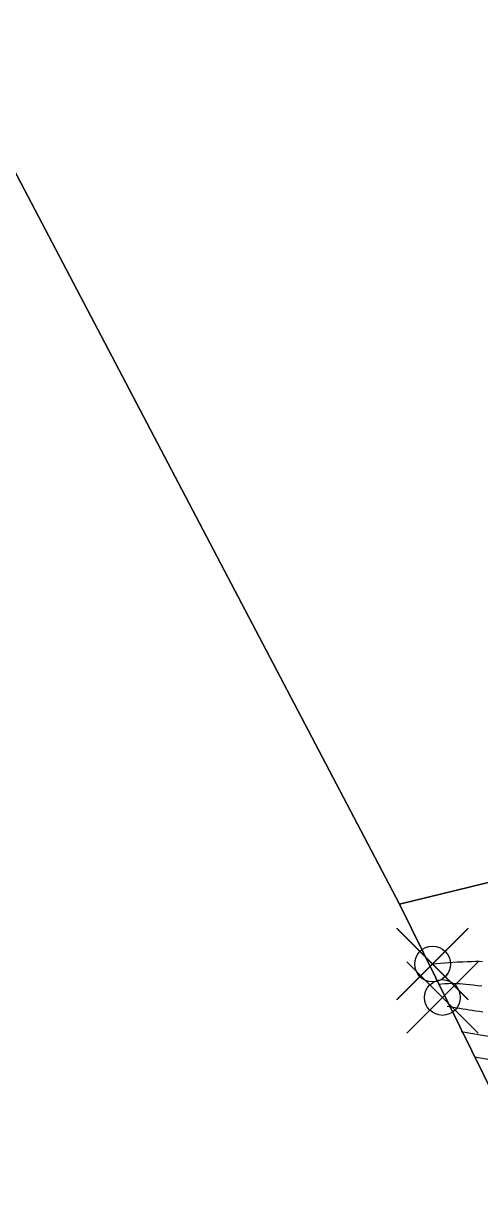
# Model space of a CAD drawing. Extents: x 83 to 1412852, y -76 to 4931706.
# Drawn here: x 1412613.14 to 1412623.4, y 4931581.3 to 4931607.51 of the extents above; entities that cross this region are included whole.
import ezdxf

# ---------------------------------------------------------------- set-up
doc = ezdxf.new("R2010")
doc.units = 0
doc.header["$MEASUREMENT"] = 0
doc.header["$PDMODE"] = 35
doc.header["$PDSIZE"] = 0.8
doc.layers.get('0').update_dxf_attribs({"color": 1, "linetype": 'CONTINUOUS'})
for name, color, linetype in [('Buildings-21-08-2020', 1, 'CONTINUOUS'), ('BUILDINGS21082020 entities', 1, 'CONTINUOUS'), ('Ground topo-Rev01', 1, 'CONTINUOUS'), ('nz-property-titles(LINZ DOWNLOAD)', 1, 'CONTINUOUS')]:
    doc.layers.add(name, color=color, linetype=linetype)

msp = doc.modelspace()

# ---------------------------------------------------------------- linework, layer by layer
for points in [[(1412623.44, 4931586.473), (1412623.363, 4931586.474), (1412623.28, 4931586.474), (1412623.194, 4931586.473), (1412623.103, 4931586.471), (1412622.995, 4931586.466), (1412622.868, 4931586.459), (1412622.684, 4931586.446), (1412622.32, 4931586.42)], [(1412623.421, 4931585.922), (1412623.324, 4931585.934), (1412623.232, 4931585.945), (1412623.147, 4931585.954), (1412623.069, 4931585.962), (1412622.995, 4931585.969), (1412622.925, 4931585.974), (1412622.86, 4931585.978), (1412622.799, 4931585.98), (1412622.738, 4931585.981), (1412622.676, 4931585.98), (1412622.597, 4931585.976), (1412622.453, 4931585.965)], [(1412623.444, 4931585.341), (1412623.362, 4931585.353), (1412623.284, 4931585.365), (1412623.209, 4931585.376), (1412623.138, 4931585.387), (1412623.07, 4931585.398), (1412623, 4931585.41), (1412622.926, 4931585.422), (1412622.829, 4931585.439), (1412622.649, 4931585.471)], [(1412623.654, 4931584.78), (1412622.959, 4931584.903)], [(1412623.943, 4931584.215), (1412623.27, 4931584.334)]]:
    msp.add_lwpolyline(points)
at = {"layer": 'Buildings-21-08-2020', "color": 7}
msp.add_point((1412622.32, 4931586.422, 65.4), dxfattribs=at)
at = {"layer": 'BUILDINGS21082020 entities', "color": 7}
msp.add_point((1412622.32, 4931586.422, 65.4), dxfattribs=at)
at = {"layer": 'Ground topo-Rev01', "color": 7}
for p in [(1412622.32, 4931586.42, 65.4), (1412622.54, 4931585.67, 65.73)]:
    msp.add_point(p, dxfattribs=at)
at = {"layer": 'nz-property-titles(LINZ DOWNLOAD)', "color": 7, "linetype": 'Continuous', "flags": 128}
for points in [[(1412606.915, 4931681.188), (1412602.038, 4931686.833), (1412613.803, 4931689.704), (1412660.662, 4931597.302), (1412621.576, 4931587.766), (1412611.422, 4931607.083), (1412598.34, 4931633.01), (1412595.428, 4931638.775), (1412611.24, 4931647.623), (1412624.562, 4931655.224), (1412613.498, 4931677.04), (1412606.915, 4931681.188)], [(1412682.698, 4931640.466), (1412710.054, 4931647.15), (1412737.411, 4931653.834), (1412764.203, 4931660.383), (1412779.006, 4931654.39), (1412775.741, 4931621.476), (1412777.168, 4931607.161), (1412789.245, 4931608.4), (1412777.36, 4931579.102), (1412649.678, 4931531.313), (1412643.411, 4931543.701), (1412638.895, 4931552.662), (1412621.576, 4931587.766), (1412660.662, 4931597.302), (1412699.748, 4931606.839), (1412682.698, 4931640.466)], [(1412590.081, 4931596.305), (1412611.422, 4931607.083), (1412621.576, 4931587.766), (1412638.895, 4931552.662), (1412643.411, 4931543.701), (1412600.705, 4931520.752), (1412596.296, 4931529.767), (1412591.809, 4931538.935), (1412590.081, 4931596.305)]]:
    msp.add_lwpolyline(points, close=True, dxfattribs=at)

doc.saveas('drawing.dxf')
